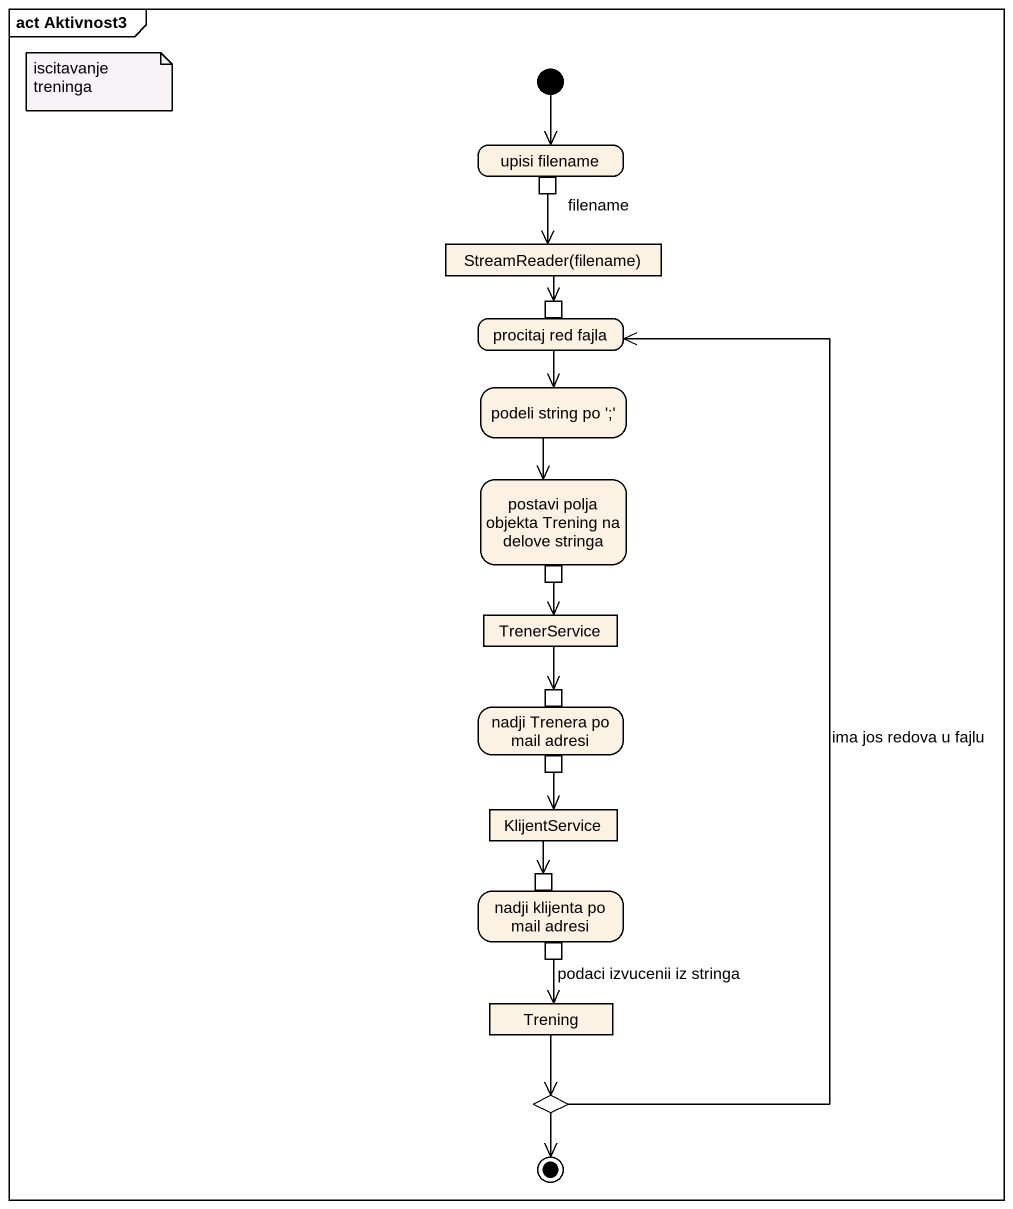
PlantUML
@startuml
mainframe act Aktivnost3
hide empty description
state "upisi filename" as upisi_filename {
  state filename <<outputPin>>
}
state "StreamReader(filename)" as StreamReader_filename <<object>>
state "procitaj red fajla" as procitaj_red_fajla {
  state pin1 <<inputPin>>
}
state "podeli string po ';'" as podeli_string_po
state "postavi polja objekta Trening na delove stringa" as postavi_polja_objekta {
  state pin2 <<outputPin>>
}
state TrenerService <<object>>
state "nadji Trenera po mail adresi" as nadji_Trenera_po_mail_adresi {
  state pin3 <<inputPin>>
  state pin4 <<outputPin>>
}
state KlijentService <<object>>
state "nadji klijenta po mail adresi" as nadji_klijenta_po_mail {
  state pin5 <<inputPin>>
  state "podaci izvucenii iz stringa" as podaci_izvucenii_iz_stringa <<outputPin>>
}
state Trening <<object>>
state choice1 <<choice>>
[*] --> upisi_filename
filename --> StreamReader_filename
StreamReader_filename --> pin1
procitaj_red_fajla --> podeli_string_po
podeli_string_po --> postavi_polja_objekta
TrenerService --> pin3
pin2 --> TrenerService
pin4 --> KlijentService
KlijentService --> pin5
podaci_izvucenii_iz_stringa --> Trening
Trening --> choice1
choice1 -up-> procitaj_red_fajla : ima jos redova u fajlu
choice1 --> [*]
note as N1
  iscitavanje treninga
end note
@enduml
